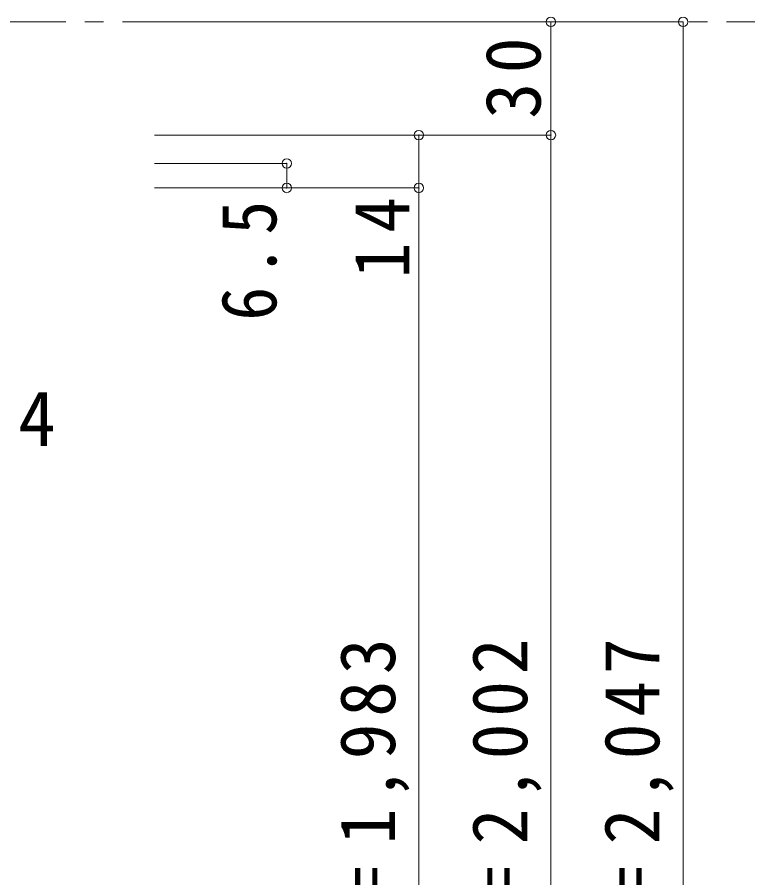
# Model space of a CAD drawing. Units: millimetres, scale not verified. Extents: x -957 to 993, y -689 to 708.
# Drawn here: x -699.2 to -503.8, y -216.7 to 11.3 of the extents above; entities that cross this region are included whole.
import ezdxf
from ezdxf.enums import TextEntityAlignment as Align

# ---------------------------------------------------------------- set-up
doc = ezdxf.new("R2010")
doc.units = ezdxf.units.MM
doc.header["$LTSCALE"] = 5
doc.header["$PDMODE"] = 32
doc.header["$PDSIZE"] = 2.5
doc.linetypes.add('CHAIN1', pattern=[8, 5, -1, 1, -1])
doc.layers.add('0-B_寸法', color=7, linetype='Continuous', lineweight=9)
doc.styles.add('ＭＳ ゴシック', font='')
doc.styles.get('ＭＳ ゴシック').set_extended_font_data('MS Gothic')

msp = doc.modelspace()

# ---------------------------------------------------------------- linework, layer by layer
at = {"layer": '0-B_寸法', "linetype": 'CHAIN1'}
msp.add_line((-911.344, 10.058), (-503.844, 10.058), dxfattribs=at)
at = {"layer": '0-B_寸法'}
for p, q in [((-522.844, 10.058), (-662.844, 10.058)), ((-557.844, -424.942), (-557.844, 10.058)), ((-522.844, 10.058), (-522.844, -439.942)), ((-557.844, -19.942), (-662.844, -19.942)), ((-627.844, -27.442), (-662.844, -27.442)), ((-627.844, -27.442), (-627.844, -33.942)), ((-592.844, -33.942), (-662.844, -33.942))]:
    msp.add_line(p, q, dxfattribs=at)
msp.add_lwpolyline([(-592.844, -19.942), (-592.844, -419.942), (-662.844, -419.942)], dxfattribs=at)
for p in [(-557.844, 10.058), (-522.844, 10.058), (-592.844, -19.942), (-557.844, -19.942), (-627.844, -27.442), (-627.844, -33.942), (-592.844, -33.942)]:
    msp.add_point(p, dxfattribs=at)

# ---------------------------------------------------------------- texts
at = {"layer": '0-B_寸法', "style": 'ＭＳ ゴシック'}
msp.add_text('4', height=14.66, dxfattribs=at).set_placement((-698.988, -106.746), align=Align.BOTTOM_LEFT)
at = {"layer": '0-B_寸法', "char_height": 14.66, "attachment_point": 7, "rotation": 90, "style": 'ＭＳ ゴシック'}
for s, insert in [('\\T1.27;\\W0.95;30', (-560.344, -15.567)), ('\\T1.27;\\W0.9;6.5', (-630.344, -69.105)), ('\\T1.27;\\W0.95;14', (-595.344, -57.855)), ('\\T1.19;\\W0.95;ＤＨ＝1,983', (-595.344, -275.692)), ('\\T1.19;\\W0.95;枠内＝2,002', (-560.344, -275.692)), ('\\T1.19;\\W0.95;枠外＝2,047', (-525.344, -275.692))]:
    msp.add_mtext(s, dxfattribs=dict(at, insert=insert))

doc.saveas('drawing.dxf')
